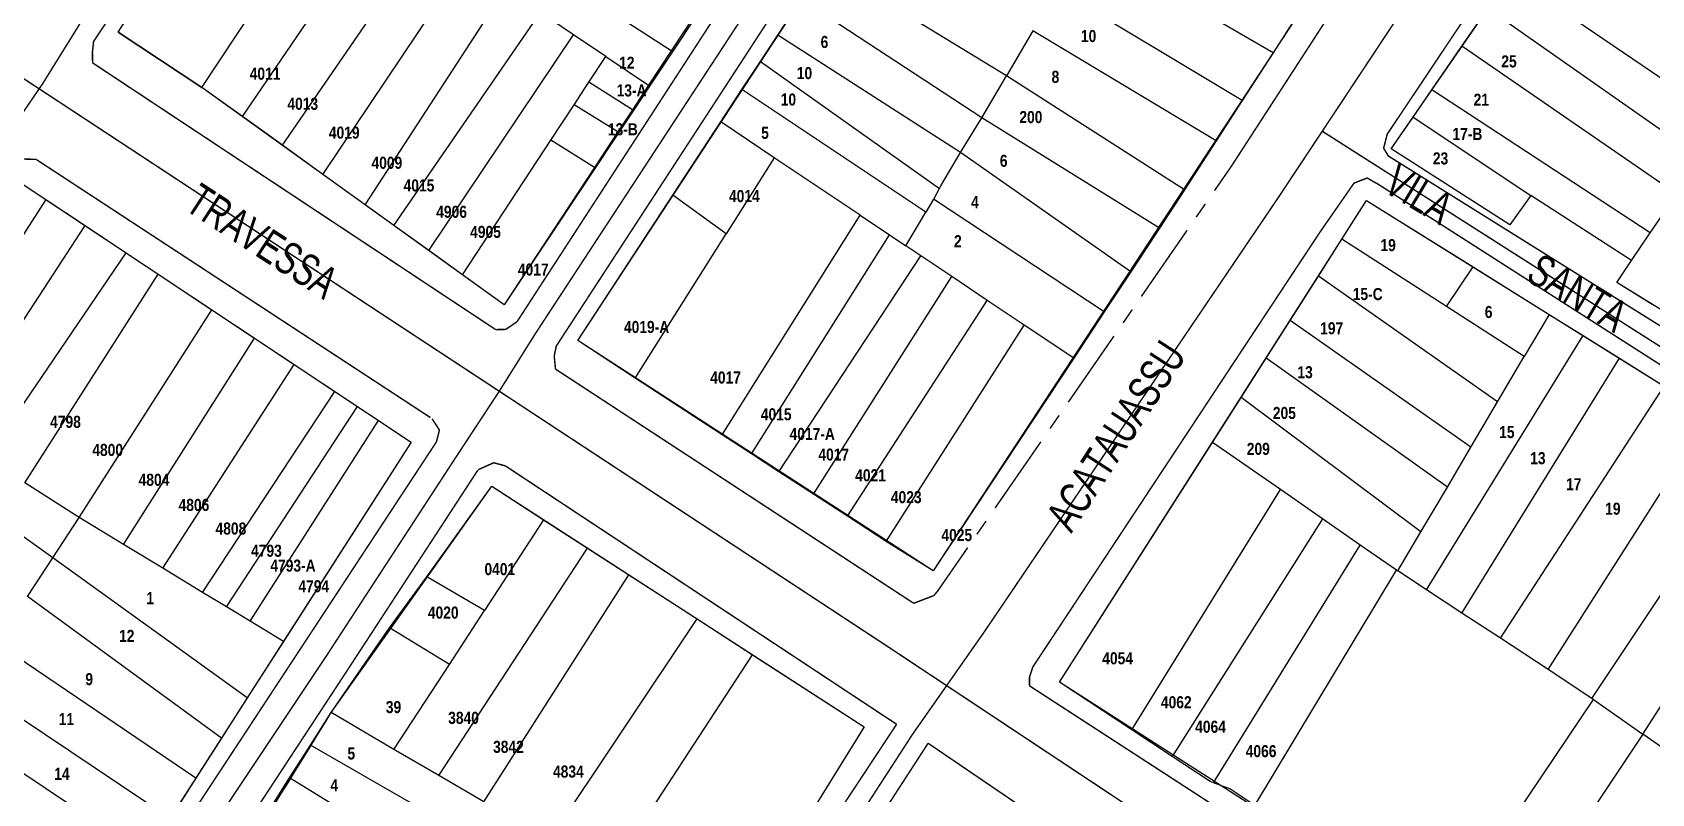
# Model space of a CAD drawing. Extents: x 203136 to 205923, y 4839890 to 4842982.
# Drawn here: x 205319.3 to 205520.8, y 4840604.8 to 4840699.6 of the extents above; entities that cross this region are included whole.
import ezdxf
from ezdxf.enums import TextEntityAlignment as Align

# ---------------------------------------------------------------- set-up
doc = ezdxf.new("R2010")
doc.units = 0
doc.header["$LTSCALE"] = 1.5
doc.header["$MEASUREMENT"] = 0
doc.linetypes.add('TRACO_13', pattern=[8, 5, -1, 1, -1])
doc.linetypes.add('TRACO_25', pattern=[8, 3, -1, 1, -1, 1, -1])
for name, color, linetype in [('CD_MALHA_LOTES', 40, 'CONTINUOUS'), ('RU-QUADRAS', 210, 'CONTINUOUS'), ('SV-EIXO-RUA-N-PAV', 6, 'CONTINUOUS'), ('SV-EIXO-RUA-PAV', 20, 'CONTINUOUS'), ('SV-RUA-NAO-PAV-S-GUIA-C-GUIA', 7, 'CONTINUOUS'), ('SV-RUA-PAVIM-S-GUIA-C-GUIA', 7, 'CONTINUOUS'), ('SV-TXT-RUA-PAV-S-GUIA-C-GUIA', 7, 'CONTINUOUS'), ('Th_NmrPort', 1, 'CONTINUOUS')]:
    doc.layers.add(name, color=color, linetype=linetype)
doc.styles.add('ARIAL', font='ARIAL.TTF')
doc.styles.get("Standard").update_dxf_attribs({"font": 'swisscbo.ttf'})

msp = doc.modelspace()

# ---------------------------------------------------------------- linework, layer by layer
at = {"layer": 'CD_MALHA_LOTES', "linetype": 'Continuous', "flags": 128}
for points in [[(205340.38, 4840692.75), (205357.71, 4840718.94)], [(205345.43, 4840689.12), (205363.12, 4840715.12)], [(205398.74, 4840697.28), (205374.62, 4840712.95)], [(205350.4, 4840685.54), (205368.25, 4840711.51)], [(205473.66, 4840697.06), (205449.84, 4840710.88)], [(205355.43, 4840681.92), (205373.12, 4840708.33)], [(205440.48, 4840694.2), (205417.78, 4840708.03)], [(205530.04, 4840688.38), (205503.2, 4840706.63)], [(205360.68, 4840678.13), (205378.11, 4840704.99)], [(205469.8, 4840691.11), (205446.1, 4840705.41)], [(205412.02, 4840699.26), (205414.95, 4840703.72)], [(205437.41, 4840688.96), (205414.95, 4840703.72)], [(205497.15, 4840697.86), (205500.37, 4840702.53)], [(205526.96, 4840683.9), (205500.37, 4840702.53)], [(205364.25, 4840675.57), (205382.49, 4840702.05)], [(205386.62, 4840699.28), (205382.49, 4840702.05)], [(205401.56, 4840701.56), (205398.74, 4840697.28)], [(205476.49, 4840701.43), (205473.66, 4840697.06)], [(205329.96, 4840699.64), (205340.38, 4840692.75)], [(205368.61, 4840672.43), (205386.62, 4840699.28)], [(205390.63, 4840696.6), (205386.62, 4840699.28)], [(205409.87, 4840695.99), (205412.02, 4840699.26)], [(205434.75, 4840684.63), (205412.02, 4840699.26)], [(205443.78, 4840699.78), (205440.48, 4840694.2)], [(205466.57, 4840686.11), (205443.78, 4840699.78)], [(205388.52, 4840693.39), (205390.63, 4840696.6)], [(205390.63, 4840696.6), (205395.96, 4840693.03)], [(205398.74, 4840697.28), (205395.96, 4840693.03)], [(205473.66, 4840697.06), (205469.8, 4840691.11)], [(205493.42, 4840692.44), (205497.15, 4840697.86)], [(205523.89, 4840679.44), (205497.15, 4840697.86)], [(205407.57, 4840692.49), (205409.87, 4840695.99)], [(205409.87, 4840695.99), (205432.13, 4840680.16)], [(205437.41, 4840688.96), (205440.48, 4840694.2)], [(205462.62, 4840680), (205440.48, 4840694.2)], [(205345.43, 4840689.12), (205340.38, 4840692.75)], [(205386.67, 4840690.56), (205388.52, 4840693.39)], [(205393.93, 4840689.95), (205388.52, 4840693.39)], [(205395.96, 4840693.03), (205393.93, 4840689.95)], [(205404.92, 4840688.46), (205407.57, 4840692.49)], [(205430.43, 4840677.21), (205407.57, 4840692.49)], [(205491.07, 4840689.05), (205493.42, 4840692.44)], [(205520.59, 4840674.63), (205493.42, 4840692.44)], [(205383.78, 4840686.17), (205386.67, 4840690.56)], [(205392.14, 4840687.22), (205386.67, 4840690.56)], [(205469.8, 4840691.11), (205466.57, 4840686.11)], [(205350.4, 4840685.54), (205345.43, 4840689.12)], [(205393.93, 4840689.95), (205392.14, 4840687.22)], [(205398.95, 4840679.32), (205404.92, 4840688.46)], [(205411.58, 4840683.99), (205404.92, 4840688.46)], [(205434.75, 4840684.63), (205437.41, 4840688.96)], [(205459.52, 4840675.21), (205437.41, 4840688.96)], [(205505.72, 4840679.29), (205503.13, 4840675.63), (205488.33, 4840685.09), (205491.07, 4840689.05)], [(205491.07, 4840689.05), (205505.72, 4840679.29)], [(205372.78, 4840669.43), (205383.78, 4840686.17)], [(205389.22, 4840682.79), (205383.78, 4840686.17)], [(205392.14, 4840687.22), (205389.22, 4840682.79)], [(205355.43, 4840681.92), (205350.4, 4840685.54)], [(205432.32, 4840680.51), (205434.75, 4840684.63)], [(205455.96, 4840669.8), (205434.75, 4840684.63)], [(205466.57, 4840686.11), (205462.62, 4840680)], [(205389.22, 4840682.79), (205377.98, 4840665.69)], [(205411.58, 4840683.99), (205405.61, 4840674.52)], [(205422.27, 4840676.83), (205411.58, 4840683.99)], [(205317, 4840681.42), (205320.95, 4840678.8)], [(205360.68, 4840678.13), (205355.43, 4840681.92)], [(205431.47, 4840678.92), (205432.13, 4840680.16)], [(205432.13, 4840680.16), (205432.32, 4840680.51)], [(205320.95, 4840678.8), (205311.12, 4840663.51)], [(205320.95, 4840678.8), (205325.85, 4840675.54)], [(205364.25, 4840675.57), (205360.68, 4840678.13)], [(205387.14, 4840661.23), (205398.95, 4840679.32)], [(205405.61, 4840674.52), (205398.95, 4840679.32)], [(205431.41, 4840678.82), (205430.43, 4840677.21)], [(205431.41, 4840678.82), (205431.47, 4840678.92)], [(205452.65, 4840664.79), (205431.41, 4840678.82)], [(205462.62, 4840680), (205459.52, 4840675.21)], [(205482.21, 4840673.84), (205485.28, 4840678.68), (205498.54, 4840670.4)], [(205518.24, 4840671.2), (205505.72, 4840679.29)], [(205520.59, 4840674.63), (205523.89, 4840679.44)], [(205405.11, 4840649.51), (205422.27, 4840676.83)], [(205422.27, 4840676.83), (205425.93, 4840674.38)], [(205427.96, 4840673.03), (205430.43, 4840677.21)], [(205309.1, 4840649.88), (205325.85, 4840675.54)], [(205325.85, 4840675.54), (205330.95, 4840672.15)], [(205368.61, 4840672.43), (205364.25, 4840675.57)], [(205394.3, 4840656.56), (205405.61, 4840674.52)], [(205408.74, 4840647.15), (205425.93, 4840674.38)], [(205425.93, 4840674.38), (205427.96, 4840673.03)], [(205459.52, 4840675.21), (205455.96, 4840669.8)], [(205518.24, 4840671.2), (205520.59, 4840674.63)], [(205313.71, 4840646.8), (205330.95, 4840672.15)], [(205330.95, 4840672.15), (205334.94, 4840669.5)], [(205372.78, 4840669.43), (205368.61, 4840672.43)], [(205429.82, 4840671.78), (205427.96, 4840673.03)], [(205479.3, 4840669.26), (205482.21, 4840673.84)], [(205495.24, 4840665.46), (205482.21, 4840673.84)], [(205412.17, 4840644.91), (205429.82, 4840671.78)], [(205433.68, 4840669.19), (205429.82, 4840671.78)], [(205495.24, 4840665.46), (205498.54, 4840670.4)], [(205498.54, 4840670.4), (205508.01, 4840664.49)], [(205520.84, 4840665.73), (205516.41, 4840668.46), (205518.24, 4840671.2)], [(205318.35, 4840643.51), (205334.94, 4840669.5)], [(205334.94, 4840669.5), (205341.6, 4840665.07)], [(205377.98, 4840665.69), (205372.78, 4840669.43)], [(205416.48, 4840642.1), (205433.68, 4840669.19)], [(205438.08, 4840666.24), (205433.68, 4840669.19)], [(205455.96, 4840669.8), (205452.65, 4840664.79)], [(205475.77, 4840663.72), (205479.3, 4840669.26)], [(205501.58, 4840653.59), (205479.3, 4840669.26)], [(205420.68, 4840639.37), (205438.08, 4840666.24)], [(205442.7, 4840663.15), (205438.08, 4840666.24)], [(205325.09, 4840639.2), (205341.6, 4840665.07)], [(205341.6, 4840665.07), (205346.91, 4840661.54)], [(205452.65, 4840664.79), (205448.85, 4840659.03)], [(205504.91, 4840659.23), (205495.24, 4840665.46)], [(205508.01, 4840664.49), (205504.91, 4840659.23)], [(205508.01, 4840664.49), (205512.24, 4840661.85)], [(205425.51, 4840636.22), (205442.7, 4840663.15)], [(205448.85, 4840659.03), (205442.7, 4840663.15)], [(205472.81, 4840659.05), (205475.77, 4840663.72)], [(205498.27, 4840647.97), (205475.77, 4840663.72)], [(205330.61, 4840635.85), (205346.91, 4840661.54)], [(205346.91, 4840661.54), (205351.84, 4840658.27)], [(205394.3, 4840656.56), (205387.14, 4840661.23)], [(205492.76, 4840630.21), (205512.24, 4840661.85)], [(205512.24, 4840661.85), (205516.75, 4840659.03)], [(205335.5, 4840632.89), (205351.84, 4840658.27)], [(205351.84, 4840658.27), (205356.92, 4840654.9)], [(205448.85, 4840659.03), (205431.36, 4840632.56)], [(205469.68, 4840654.13), (205472.81, 4840659.05)], [(205495.34, 4840643), (205472.81, 4840659.05)], [(205497.15, 4840627.32), (205516.75, 4840659.03)], [(205501.58, 4840653.59), (205504.91, 4840659.23)], [(205516.75, 4840659.03), (205522.32, 4840655.56)], [(205405.11, 4840649.51), (205394.3, 4840656.56)], [(205340.46, 4840629.87), (205356.92, 4840654.9)], [(205356.92, 4840654.9), (205359.75, 4840653.02)], [(205466.13, 4840648.54), (205469.68, 4840654.13)], [(205492.044443, 4840637.414672), (205469.68, 4840654.13)], [(205501.93, 4840624.18), (205522.32, 4840655.56)], [(205343.42, 4840628.08), (205359.75, 4840653.02)], [(205359.75, 4840653.02), (205362.34, 4840651.3)], [(205498.27, 4840647.97), (205501.58, 4840653.59)], [(205507.89, 4840620.27), (205528.06, 4840651.97)], [(205321.82, 4840634.19), (205298.02, 4840651.22)], [(205346.36, 4840626.3), (205362.34, 4840651.3)], [(205362.34, 4840651.3), (205366.41, 4840648.59)], [(205366.41, 4840648.59), (205350.52, 4840623.78)], [(205408.74, 4840647.15), (205405.11, 4840649.51)], [(205456.06, 4840612.79), (205447.06, 4840618.72), (205466.13, 4840648.54)], [(205474.56, 4840642.68), (205466.13, 4840648.54)], [(205495.34, 4840643), (205498.27, 4840647.97)], [(205513.33, 4840616.68), (205534.28, 4840648.09)], [(205412.17, 4840644.91), (205408.74, 4840647.15)], [(205416.48, 4840642.1), (205412.17, 4840644.91)], [(205519.67, 4840612.22), (205540.32, 4840644.32)], [(205325.09, 4840639.2), (205318.35, 4840643.51)], [(205368.34, 4840631.84), (205376.46, 4840643.09)], [(205376.46, 4840643.09), (205382.89, 4840638.93)], [(205420.68, 4840639.37), (205416.48, 4840642.1)], [(205456.06, 4840612.79), (205474.56, 4840642.68)], [(205479.822939, 4840639.022973), (205474.56, 4840642.68)], [(205492.044443, 4840637.414672), (205495.34, 4840643)], [(205321.82, 4840634.19), (205325.09, 4840639.2)], [(205330.61, 4840635.85), (205325.09, 4840639.2)], [(205382.89, 4840638.93), (205375.52, 4840627.62)], [(205382.89, 4840638.93), (205388.34, 4840635.41)], [(205425.51, 4840636.22), (205420.68, 4840639.37)], [(205479.822939, 4840639.022973), (205461.1, 4840609.47)], [(205484.49, 4840635.78), (205479.822939, 4840639.022973)], [(205335.5, 4840632.89), (205330.61, 4840635.85)], [(205431.36, 4840632.56), (205425.51, 4840636.22)], [(205466.26, 4840606.2), (205484.49, 4840635.78)], [(205489.01, 4840632.67), (205484.49, 4840635.78)], [(205489.18, 4840632.56), (205492.044443, 4840637.414672)], [(205318.69, 4840629.39), (205321.82, 4840634.19)], [(205346.02, 4840616.76), (205321.82, 4840634.19)], [(205369.84, 4840607.09), (205388.34, 4840635.41)], [(205388.34, 4840635.41), (205393.48, 4840632.09)], [(205340.46, 4840629.87), (205335.5, 4840632.89)], [(205363.73, 4840625.46), (205368.34, 4840631.84)], [(205375.52, 4840627.62), (205368.34, 4840631.84)], [(205375.45, 4840603.81), (205393.48, 4840632.09)], [(205393.48, 4840632.09), (205401.99, 4840626.59)], [(205471.39, 4840603.36), (205489.01, 4840632.67)], [(205489.01, 4840632.67), (205489.18, 4840632.56)], [(205492.76, 4840630.21), (205489.18, 4840632.56)], [(205343.42, 4840628.08), (205340.46, 4840629.87)], [(205497.15, 4840627.32), (205492.76, 4840630.21)], [(205342.82, 4840611.75), (205318.69, 4840629.39)], [(205346.36, 4840626.3), (205343.42, 4840628.08)], [(205350.52, 4840623.78), (205346.36, 4840626.3)], [(205371.16, 4840620.92), (205375.52, 4840627.62)], [(205383.6, 4840598.99), (205401.99, 4840626.59)], [(205401.99, 4840626.59), (205408.9, 4840622.13)], [(205501.93, 4840624.18), (205497.15, 4840627.32)], [(205350.52, 4840623.78), (205346.02, 4840616.76)], [(205356.45, 4840614.92), (205363.73, 4840625.46)], [(205371.16, 4840620.92), (205363.73, 4840625.46)], [(205507.89, 4840620.27), (205501.93, 4840624.18)], [(205339.61, 4840606.75), (205314.87, 4840623.52)], [(205390.99, 4840594.72), (205408.9, 4840622.13)], [(205408.9, 4840622.13), (205422.79, 4840613.15)], [(205364.26, 4840610.34), (205371.16, 4840620.92)], [(205513.33, 4840616.68), (205507.89, 4840620.27)], [(205336.42, 4840601.76), (205311.54, 4840618.43)], [(205346.02, 4840616.76), (205342.82, 4840611.75)], [(205494.38, 4840588.03), (205513.51, 4840616.56)], [(205513.51, 4840616.56), (205513.33, 4840616.68)], [(205513.51, 4840616.56), (205519.67, 4840612.22)], [(205333.43, 4840597.09), (205308.51, 4840613.76)], [(205353.88, 4840610.88), (205356.45, 4840614.92)], [(205364.26, 4840610.34), (205356.45, 4840614.92)], [(205342.82, 4840611.75), (205339.61, 4840606.75)], [(205422.79, 4840613.15), (205405.91, 4840585.9)], [(205461.1, 4840609.47), (205456.06, 4840612.79)], [(205519.67, 4840612.22), (205500.85, 4840583.99)], [(205524.97, 4840608.53), (205519.67, 4840612.22)], [(205351.28, 4840606.8), (205353.88, 4840610.88)], [(205378.32, 4840596.79), (205353.88, 4840610.88)], [(205369.84, 4840607.09), (205364.26, 4840610.34)], [(205466.26, 4840606.2), (205465.83, 4840606.36), (205461.1, 4840609.47)], [(205339.61, 4840606.75), (205336.42, 4840601.76)], [(205348.68, 4840602.71), (205351.28, 4840606.8)], [(205375.32, 4840591.93), (205351.28, 4840606.8)], [(205375.45, 4840603.81), (205369.84, 4840607.09)], [(205471.39, 4840603.36), (205468.27, 4840605.44), (205466.26, 4840606.2)]]:
    msp.add_lwpolyline(points, dxfattribs=at)
at = {"layer": 'RU-QUADRAS', "color": 6, "linetype": 'Continuous'}
for points in [[(205329.96, 4840699.64), (205406.97, 4840820.32), (205457.96, 4840786.06), (205377.98, 4840665.69), (205340.38, 4840692.75)], [(205387.14, 4840661.23), (205441.69, 4840744.43), (205464.69, 4840780.75), (205509.24, 4840751.35), (205431.36, 4840632.56)], [(205237.86, 4840562.39), (205271.33, 4840612.21), (205272.46, 4840611.55), (205317, 4840681.42), (205366.41, 4840648.59), (205289.98, 4840529.36)]]:
    msp.add_lwpolyline(points, close=True, dxfattribs=at)
for points in [[(205447.06, 4840618.72), (205485.28, 4840678.68), (205551.88, 4840637.1), (205556.46, 4840643.81), (205516.41, 4840668.46), (205518.24, 4840671.2), (205505.72, 4840679.29), (205503.13, 4840675.63), (205488.33, 4840685.09), (205519.46, 4840730.17), (205526.4, 4840739.56), (205562.03, 4840717.51), (205564.77, 4840716.29, -0.0100029627), (205620.54, 4840680.05), (205567.98, 4840594.46), (205546.23, 4840555.09)], [(205297.08, 4840524.47, 0.0164433302), (205356.45, 4840614.92), (205376.46, 4840643.09), (205422.79, 4840613.15), (205405.91, 4840585.9), (205367.45, 4840529.28), (205344.7, 4840492.86)]]:
    msp.add_lwpolyline(points, format="xyb", close=True, dxfattribs=at)
at = {"layer": 'SV-EIXO-RUA-N-PAV', "const_width": 0.18}
for points in [[(205492.956923, 4840958.170791), (205416.388914, 4840842.089781), (205405.441095, 4840825.325933), (205345.22809, 4840732.953709), (205320.595497, 4840693.267865), (205290.488994, 4840649.134469), (205268.926988, 4840616.247819), (205232.695881, 4840561.511577), (205228.223273, 4840555.393768), (205225.488617, 4840551.285055), (205222.177172, 4840546.0257), (205185.361693, 4840489.731131), (205181.660666, 4840486.030104), (205179.712757, 4840485.640522), (205176.303916, 4840487.978013), (205127.898378, 4840523.040375), (205107.347938, 4840537.844483), (205073.927448, 4840560.525559), (205068.486496, 4840564.370108)], [(205561.892922, 4840929.85008), (205554.951696, 4840925.948575), (205550.962413, 4840921.329406), (205521.761673, 4840875.617477), (205470.944407, 4840799.369421), (205461.402955, 4840783.654088), (205423.517776, 4840725.750567), (205381.890851, 4840662.140885), (205377.387308, 4840654.950498), (205371.788137, 4840646.425551), (205355.698629, 4840621.730027), (205334.557764, 4840590.018729), (205318.468256, 4840564.013594), (205290.498704, 4840520.60934), (205283.015212, 4840510.319539), (205250.836196, 4840462.238102), (205221.380886, 4840419.230269), (205202.474128, 4840392.080363)], [(205474.224488, 4840678.919864), (205437.750546, 4840625.0185), (205428.772339, 4840612.19249), (205414.278947, 4840589.811102), (205406.006171, 4840574.99706), (205391.641039, 4840552.551543), (205386.638896, 4840549.15265), (205381.765012, 4840542.611385), (205353.80431, 4840500.670332), (205346.172833, 4840489.191052), (205336.425066, 4840474.954181), (205306.925242, 4840430.127276), (205296.600304, 4840414.415413), (205269.128955, 4840372.85205), (205266.988573, 4840369.998208), (205264.264451, 4840367.209226), (205261.734909, 4840364.939124), (205259.205367, 4840361.631261), (205254.405723, 4840358.907139), (205251.09786, 4840351.577953), (205249.930379, 4840348.65925), (205249.022339, 4840346.486438)]]:
    msp.add_lwpolyline(points, dxfattribs=at)
at = {"layer": 'SV-EIXO-RUA-PAV', "const_width": 0.18}
for points in [[(205546.167555, 4840539.8707), (205515.88897, 4840558.876335), (205496.610849, 4840570.783379), (205487.852371, 4840576.846941), (205483.809996, 4840584.594826), (205425.757006, 4840623.109672), (205267.742374, 4840727.015517), (205209.564034, 4840766.713678), (205194.506111, 4840775.611542), (205064.118185, 4840862.536826), (204928.596875, 4840953.911043), (204901.903284, 4840971.70677), (204782.19, 4841049.35)], [(205649.27, 4841049.33), (205646.077016, 4841042.921976), (205643.255294, 4841034.58507), (205638.12489, 4841018.712882), (205634.245022, 4841008.227619), (205631.4233, 4840998.287461), (205629.627658, 4840986.070686), (205626.792312, 4840963.200029), (205621.562218, 4840921.119444), (205621.352256, 4840915.240501), (205620.197464, 4840911.251218), (205611.274068, 4840891.409786), (205598.833805, 4840872.303222), (205554.60513, 4840800.009101), (205530.226079, 4840761.743768), (205517.91311, 4840744.941695), (205482.011721, 4840690.664545), (205474.224488, 4840678.919864)], [(205551.27527, 4840641.714545), (205479.774902, 4840687.290981)]]:
    msp.add_lwpolyline(points, dxfattribs=at)
at = {"layer": 'SV-RUA-NAO-PAV-S-GUIA-C-GUIA', "linetype": 'TRACO_13', "const_width": 0.18}
for points in [[(205406.6, 4840821.77), (205367.75, 4840761.7), (205353.13, 4840738.95), (205339.71, 4840718.7), (205331.61, 4840705.54), (205326.9, 4840698.48), (205326.75, 4840697.17), (205326.77, 4840695.8)], [(205376.92, 4840662.6), (205378.18, 4840662.62), (205379.58, 4840663.58), (205410.95, 4840711.92), (205459.95, 4840784.75), (205459.98, 4840786.4), (205459.71, 4840787.65)], [(205465.51, 4840784.37), (205464.88, 4840784.54), (205463.59, 4840783.22), (205425.97, 4840724.3), (205384.46, 4840660.54), (205384.21, 4840659.3), (205384.37, 4840657.68)], [(205234.59, 4840554.91), (205233.73, 4840557.15), (205234.64, 4840560.06), (205272.13, 4840615.28), (205316.41, 4840682.75), (205318.1, 4840683.83), (205319.74, 4840683.79)], [(205479.54, 4840674.81), (205443.75, 4840620.59), (205443.35, 4840619.35), (205443.34, 4840618.26)]]:
    msp.add_lwpolyline(points, dxfattribs=at)
at = {"layer": 'SV-RUA-NAO-PAV-S-GUIA-C-GUIA', "const_width": 0.18}
for points in [[(205466.362643, 4840679.889849), (205468.06833, 4840682.35777)], [(205468.06833, 4840682.35777), (205468.45, 4840682.91)], [(205464.088395, 4840676.599287), (205465.225519, 4840678.244568)], [(205457.265649, 4840666.727604), (205462.95127, 4840674.954007)], [(205454.9914, 4840663.437042), (205456.128525, 4840665.082323)], [(205448.168654, 4840653.565359), (205453.854276, 4840661.791762)], [(205445.894406, 4840650.274798), (205447.03153, 4840651.920078)], [(205439.07166, 4840640.403114), (205444.757282, 4840648.629517)], [(205436.797411, 4840637.112553), (205437.934536, 4840638.757833)], [(205431.93, 4840630.07), (205435.660287, 4840635.467272)], [(205431.451393, 4840629.493661), (205431.649484, 4840629.732202)], [(205431.649484, 4840629.732202), (205431.93, 4840630.07)], [(205428.94, 4840628.53), (205430.807253, 4840629.246495)], [(205430.807253, 4840629.246495), (205431.451393, 4840629.493661)]]:
    msp.add_lwpolyline(points, dxfattribs=at)
at = {"layer": 'SV-RUA-NAO-PAV-S-GUIA-C-GUIA', "linetype": 'TRACO_25', "const_width": 0.18}
for points in [[(205369.55, 4840648.62), (205331.64, 4840590.9), (205289.56, 4840523.63), (205288.03, 4840521.83), (205283.86, 4840523.09), (205246.98, 4840546.61), (205234.59, 4840554.91)], [(205426.81, 4840613.47), (205409.6, 4840587.39), (205399.42, 4840573.59), (205379.93, 4840543.78), (205344.87, 4840490.21), (205341.54, 4840488.01), (205337.17, 4840488.89), (205293.58, 4840516.02), (205292.53, 4840518.59), (205294.16, 4840521.99), (205320.67, 4840562.56), (205358.25, 4840619.86), (205374.7, 4840645.09)], [(205430.73, 4840611.11), (205415.9, 4840588.22), (205414.72, 4840583.66), (205412.55, 4840578.14), (205410.02, 4840573.58), (205395.19, 4840549.47), (205394.71, 4840546.89)]]:
    msp.add_lwpolyline(points, dxfattribs=at)
at = {"layer": 'SV-RUA-PAVIM-S-GUIA-C-GUIA', "linetype": 'Continuous', "const_width": 0.18}
for points in [[(205552.4, 4840643.95), (205487.98, 4840684.22), (205487.41, 4840685.18), (205487.86, 4840686.93), (205524.21, 4840741.34)], [(205376.92, 4840662.6), (205326.77, 4840695.8)], [(205479.54, 4840674.81), (205483.72, 4840680.83), (205485.36, 4840681.47), (205486.78, 4840680.66), (205550.39, 4840639.95)], [(205428.94, 4840628.53), (205384.37, 4840657.68)], [(205544.18, 4840553.3), (205487.62, 4840589.52), (205443.34, 4840618.26)], [(205430.73, 4840611.11), (205449.78, 4840598.14), (205494.55, 4840568.55), (205544.95, 4840536.81), (205545.94, 4840535.46), (205545.48, 4840533.51), (205532.75, 4840505.14), (205526.36, 4840491.76), (205519.67, 4840479.09), (205512.14, 4840467.39), (205504.1, 4840458.86), (205498.83, 4840454.48), (205491.39, 4840448.66), (205483.07, 4840443.97), (205462.26, 4840434.44), (205450.27, 4840428.01)]]:
    msp.add_lwpolyline(points, dxfattribs=at)
at = {"layer": 'SV-RUA-PAVIM-S-GUIA-C-GUIA', "const_width": 0.18}
for points in [[(205485.49, 4840709.2), (205468.45, 4840682.91)], [(205368.8, 4840651.65), (205319.74, 4840683.79)], [(205369.55, 4840648.62), (205369.920228, 4840650.092174), (205369.018537, 4840651.490525)], [(205378.14, 4840645.63), (205376.681953, 4840646.024691), (205374.753999, 4840645.159553)], [(205426.81, 4840613.47), (205378.14, 4840645.63)]]:
    msp.add_lwpolyline(points, dxfattribs=at)

# ---------------------------------------------------------------- texts
at = {"layer": 'SV-TXT-RUA-PAV-S-GUIA-C-GUIA', "style": 'ARIAL', "width": 0.7}
for s, rotation, p in [('VILA', 329, (205487.17, 4840679.91)), ('TRAVESSA', 327, (205338.059627, 4840677.626689)), ('SANTA', 329, (205504.95, 4840668.83)), ('ACATAUASSU', 57, (205448.55, 4840637.17))]:
    msp.add_text(s, height=4, rotation=rotation, dxfattribs=at).set_placement(p)
at = {"layer": 'Th_NmrPort', "color": 1}
for s, p in [('6', (205417.354482, 4840698.403568)), ('10', (205449.744422, 4840699.141914)), ('12', (205392.286432, 4840695.814482)), ('25', (205502.054482, 4840695.983568)), ('4011', (205346.318086, 4840694.454422)), ('10', (205414.391621, 4840694.53022)), ('8', (205446.094422, 4840694.061914)), ('13-A', (205391.976432, 4840692.374482)), ('4013', (205351.008086, 4840690.704422)), ('10', (205412.391621, 4840691.24022)), ('21', (205498.604482, 4840691.213568)), ('13-B', (205390.886432, 4840687.534482)), ('200', (205442.084422, 4840689.051914)), ('4019', (205356.168086, 4840687.114422)), ('5', (205409.961621, 4840687.09022)), ('17-B', (205495.974482, 4840686.953568)), ('4009', (205361.478086, 4840683.364422)), ('6', (205439.654422, 4840683.611914)), ('23', (205493.534482, 4840683.913568)), ('4015', (205365.468086, 4840680.544422)), ('4014', (205405.951621, 4840679.22022)), ('4', (205436.074422, 4840678.461914)), ('4906', (205369.528086, 4840677.264422)), ('4905', (205373.748086, 4840674.764422)), ('2', (205433.953981, 4840673.60533)), ('19', (205487.014422, 4840673.111914)), ('4017', (205379.688086, 4840670.074422)), ('15-C', (205483.564422, 4840667.021914)), ('6', (205499.994422, 4840664.791914)), ('4019-A', (205392.886432, 4840662.924482)), ('197', (205479.514422, 4840662.761914)), ('13', (205476.674422, 4840657.291914)), ('4017', (205403.616432, 4840656.634482)), ('4798', (205321.486432, 4840651.114482)), ('4015', (205409.916432, 4840652.054482)), ('205', (205473.624422, 4840652.221914)), ('4017-A', (205413.496432, 4840649.614482)), ('15', (205501.788162, 4840649.844881)), ('4800', (205326.736432, 4840647.624482)), ('209', (205470.384422, 4840647.751914)), ('4017', (205417.076432, 4840647.044482)), ('13', (205505.648162, 4840646.594881)), ('4804', (205332.498086, 4840643.904422)), ('4021', (205421.656432, 4840644.464482)), ('17', (205510.108162, 4840643.354881)), ('4023', (205426.096432, 4840641.744482)), ('4806', (205337.468086, 4840640.774422)), ('19', (205514.978162, 4840640.304881)), ('4808', (205342.068086, 4840637.834422)), ('4025', (205432.386432, 4840637.024482)), ('4793', (205346.488086, 4840635.074422)), ('4793-A', (205348.888086, 4840633.224422)), ('0401', (205375.529207, 4840632.783466)), ('1', (205333.451621, 4840629.17022)), ('4794', (205352.378086, 4840630.654422)), ('4020', (205368.489207, 4840627.373466)), ('12', (205330.06531, 4840624.47078)), ('4054', (205452.399207, 4840621.683466)), ('9', (205325.868899, 4840619.090211)), ('39', (205363.259207, 4840615.613466)), ('4062', (205459.699207, 4840616.213466)), ('11', (205322.548899, 4840614.110211)), ('3840', (205371.018086, 4840614.274422)), ('4064', (205463.959207, 4840613.163466)), ('5', (205358.484482, 4840609.833568)), ('3842', (205376.598086, 4840610.664422)), ('4066', (205470.249207, 4840610.123466)), ('14', (205321.998899, 4840607.300211)), ('4834', (205384.058086, 4840607.584422)), ('4', (205356.364482, 4840605.883568))]:
    msp.add_text(s, height=1.5, dxfattribs=at).set_placement(p, align=Align.MIDDLE_LEFT)

doc.saveas('drawing.dxf')
